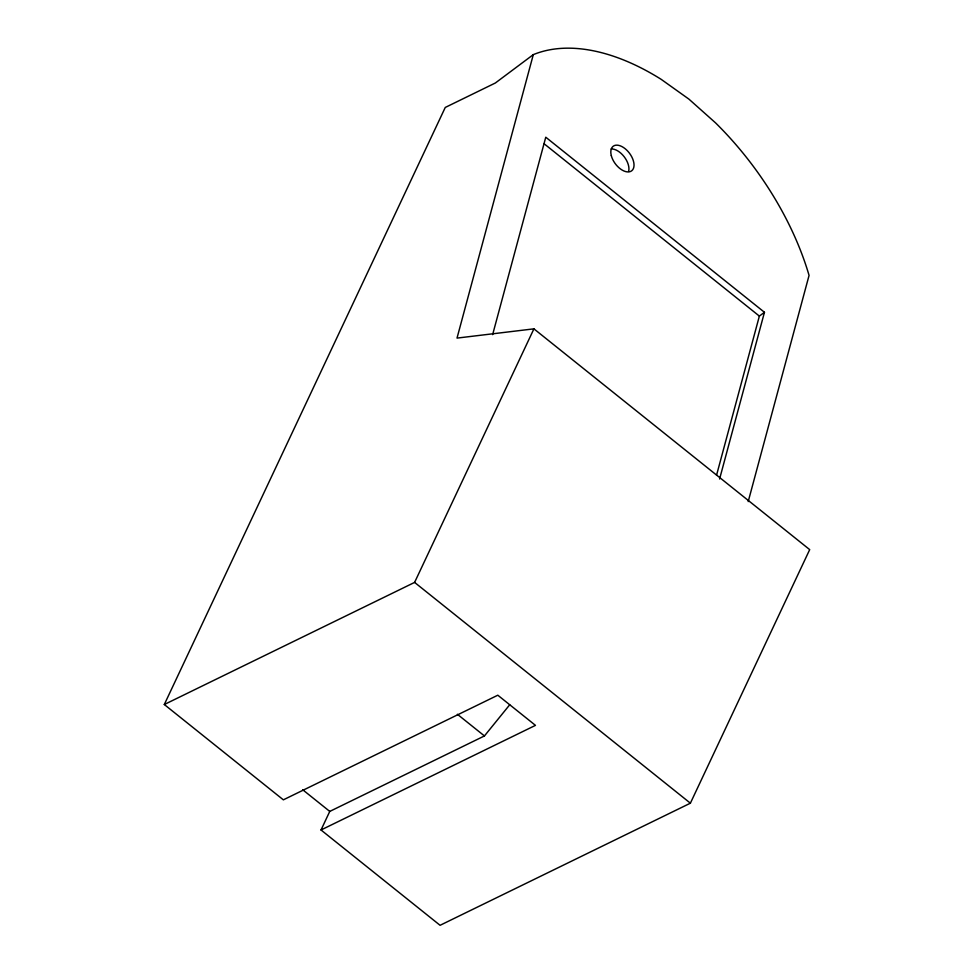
<?xml version="1.0" encoding="UTF-8"?>
<svg xmlns="http://www.w3.org/2000/svg" width="974" height="974" viewBox="0 0 974 974"><rect width="100%" height="100%" fill="white"/><g stroke="black" fill="none" stroke-linecap="round" stroke-linejoin="round"><path stroke-width="1.46" d="M748.202 501.598L809.065 275.411A222.936 128.069 53.2 0 0 715.561 122.882L688.922 99.129L661.2 79.357A222.936 128.069 53.2 0 0 533.302 54.629L457.013 338.1L533.922 328.847L809.698 549.628L690.383 803.185L440.078 925.3L321.018 829.982L329.76 811.415L484.443 735.942L509.731 704.762M492.637 334.63L545.769 137.212L764.456 312.289L719.591 479.001M716.547 475.227L759.367 316.1L764.456 312.289M321.018 829.982L535.469 725.362L497.811 695.205L283.361 799.837L164.302 704.519L445.264 107.444L495.34 83.009L533.302 54.629M164.302 704.519L414.607 582.403L533.922 328.847M544.222 143.848L759.367 316.1M414.607 582.403L690.383 803.185M457.378 714.271L484.443 735.942M302.695 789.744L329.76 811.415M611.222 148.961A15.365 8.827 53.2 0 1 624.115 156.668A15.365 8.827 53.2 0 1 628.632 171.387M611.307 155.645A15.365 8.827 53.2 0 0 630.872 171.314A15.365 8.827 53.2 0 0 625.077 148.657A15.365 8.827 53.2 0 0 611.307 155.645"/></g></svg>
